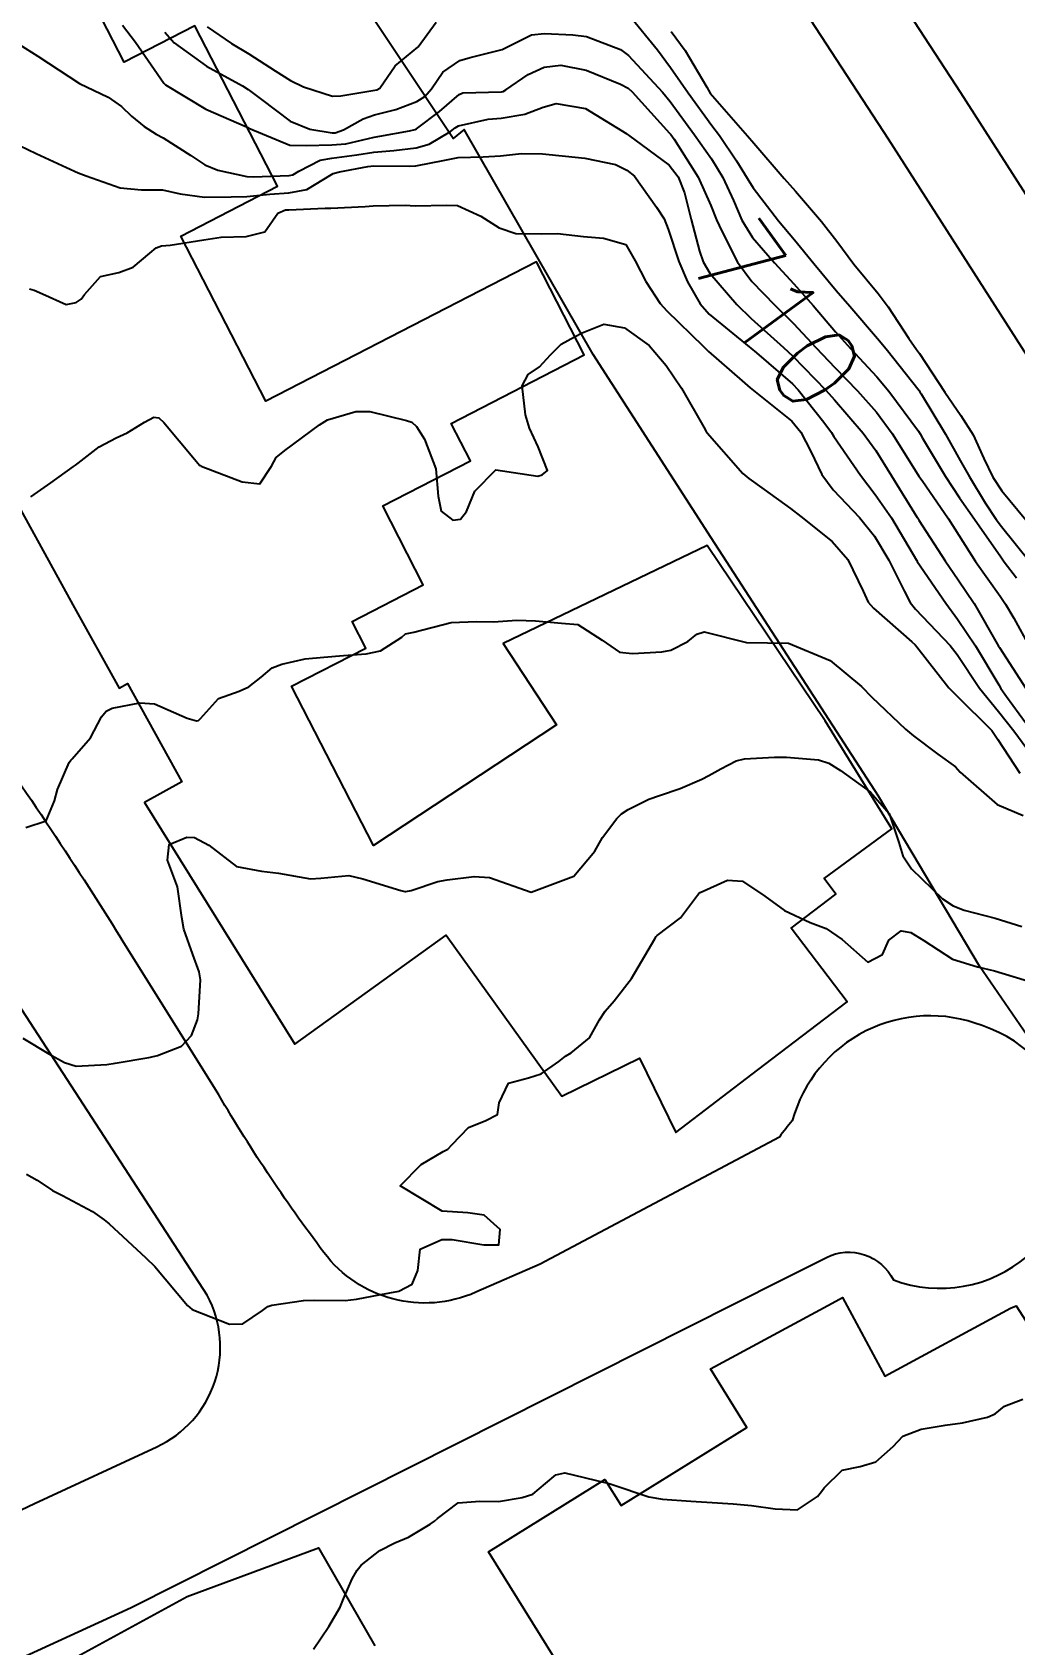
# Model space of a CAD drawing. Header units: metres. Extents: x 286371 to 293043, y 7462578 to 7466404.
# Drawn here: x 289923.6 to 289970.1, y 7464299.8 to 7464376.2 of the extents above; entities that cross this region are included whole.
import ezdxf
from ezdxf.enums import TextEntityAlignment as Align

# ---------------------------------------------------------------- set-up
doc = ezdxf.new("R2010")
doc.units = ezdxf.units.M
doc.header["$MEASUREMENT"] = 0
for name, color, linetype in [('Cotas', 45, 'Continuous'), ('Curvas de Nivel 1m', 11, 'Continuous'), ('Curvas de Nivel 5m', 15, 'Continuous'), ('Divisas', 45, 'Continuous'), ('Edificações', 30, 'Continuous'), ('Linha Férrea', 20, 'Continuous'), ('Vias primárias', 230, 'Continuous')]:
    doc.layers.add(name, color=color, linetype=linetype)
doc.styles.add('Style-STANDARD', font='STANDARD.shx')

msp = doc.modelspace()

# ---------------------------------------------------------------- linework, layer by layer
at = {"layer": 'Curvas de Nivel 1m', "flags": 128}
for points, elevation in [([(289931.836, 7464376.485), (289932.992, 7464375.687), (289933.817, 7464375.199), (289935.064, 7464374.396), (289935.799, 7464373.944), (289936.412, 7464373.635), (289937.788, 7464373.196), (289938.181, 7464373.216), (289939.793, 7464373.486), (289939.875, 7464373.501), (289940.02, 7464373.581), (289940.753, 7464374.627), (289941.824, 7464375.525), (289941.838, 7464375.54), (289942.688, 7464376.695)], 707), ([(289951.847, 7464377.037), (289953.189, 7464375.384), (289953.802, 7464374.55), (289954.631, 7464373.362), (289955.761, 7464371.808), (289956.114, 7464371.339), (289956.925, 7464370.138), (289957.428, 7464369.319), (289957.717, 7464368.847), (289958.913, 7464367.296), (289959.681, 7464366.389), (289960.588, 7464365.271), (289961.645, 7464363.993), (289962.299, 7464363.244), (289963.611, 7464361.714), (289964.016, 7464361.218), (289965.575, 7464359.245), (289965.609, 7464359.194), (289965.676, 7464359.089), (289966.823, 7464357.175), (289967.526, 7464355.934), (289967.964, 7464355.158), (289968.713, 7464353.929), (289969.23, 7464353.138), (289969.477, 7464352.8), (289970.839, 7464351.114)], 707), ([(289927.836, 7464376.553), (289928.445, 7464375.755), (289929.795, 7464373.805), (289929.866, 7464373.733), (289931.777, 7464372.575), (289933.7, 7464371.74), (289933.765, 7464371.707), (289933.823, 7464371.674), (289935.753, 7464370.877), (289936.528, 7464370.857), (289937.753, 7464370.885), (289938.414, 7464370.944), (289939.759, 7464371.258), (289940.032, 7464371.307), (289941.435, 7464371.559), (289941.699, 7464371.622), (289941.766, 7464371.654), (289942.845, 7464372.466), (289943.789, 7464373.279), (289943.96, 7464373.353), (289945.792, 7464373.399), (289945.873, 7464373.413), (289945.998, 7464373.491), (289947.047, 7464374.228), (289947.806, 7464374.57), (289948.603, 7464374.658), (289949.799, 7464374.422), (289951.429, 7464373.771), (289951.787, 7464373.572), (289951.975, 7464373.402), (289953.755, 7464371.445), (289953.812, 7464371.374), (289953.968, 7464371.154), (289955.107, 7464369.354), (289955.704, 7464368.016), (289955.976, 7464367.34), (289956.227, 7464366.795), (289956.981, 7464365.325), (289957.651, 7464364.423), (289958.745, 7464363.298), (289959.621, 7464362.419), (289960.707, 7464361.268), (289961.59, 7464360.333), (289962.654, 7464359.238), (289963.559, 7464358.222), (289964.31, 7464357.213), (289965.515, 7464355.277), (289965.567, 7464355.194), (289965.718, 7464354.985), (289966.973, 7464353.172), (289967.469, 7464352.39), (289968.252, 7464351.152), (289969.42, 7464349.51), (289969.676, 7464349.131), (289970.061, 7464348.467), (289970.812, 7464347.113)], 709), ([(289929.831, 7464376.229), (289930.281, 7464375.728), (289931.808, 7464374.615), (289933.517, 7464373.679), (289933.792, 7464373.514), (289934.412, 7464373.037), (289935.77, 7464372.013), (289936.702, 7464371.63), (289937.762, 7464371.452), (289937.915, 7464371.459), (289938.309, 7464371.606), (289939.235, 7464372.129), (289939.775, 7464372.313), (289940.78, 7464372.569), (289941.785, 7464372.937), (289942.162, 7464373.174), (289942.473, 7464373.544), (289943.01, 7464374.332), (289943.814, 7464374.885), (289944.305, 7464375.029), (289945.823, 7464375.404), (289945.884, 7464375.433), (289945.987, 7464375.492), (289947.206, 7464376.101), (289947.835, 7464376.165), (289949.173, 7464376.098), (289949.826, 7464376.021), (289951.425, 7464375.41), (289951.81, 7464375.116), (289953.417, 7464373.38), (289953.778, 7464372.942), (289954.941, 7464371.357), (289955.737, 7464370.22), (289956.276, 7464369.336), (289956.783, 7464368.254), (289957.187, 7464367.322), (289957.682, 7464366.503), (289958.727, 7464365.299), (289959.649, 7464364.307), (289960.554, 7464363.271), (289961.616, 7464362.032), (289962.327, 7464361.244), (289963.584, 7464359.896), (289964.149, 7464359.216), (289965.546, 7464357.316), (289965.625, 7464357.193), (289965.74, 7464356.993), (289966.831, 7464355.175), (289967.499, 7464354.17), (289968.205, 7464353.154), (289969.449, 7464351.37), (289969.618, 7464351.132), (289970.188, 7464350.368)], 708), ([(289953.827, 7464376.26), (289954.493, 7464375.364), (289955.514, 7464373.623), (289955.683, 7464373.346), (289955.782, 7464373.213), (289957.452, 7464371.319), (289957.749, 7464370.967), (289959.181, 7464369.293), (289959.715, 7464368.692), (289960.961, 7464367.265), (289961.68, 7464366.321), (289962.485, 7464365.242), (289963.643, 7464363.842), (289964.116, 7464363.217), (289965.1, 7464361.714), (289965.464, 7464361.197), (289965.601, 7464360.997), (289966.797, 7464359.176), (289967.558, 7464358.064), (289968.146, 7464357.155), (289968.646, 7464356.029), (289969.073, 7464355.141), (289969.504, 7464354.491), (289970.641, 7464353.117)], 706), ([(289922.558, 7464371.046), (289923.744, 7464370.474), (289925.174, 7464369.813), (289925.731, 7464369.571), (289926.103, 7464369.425), (289927.72, 7464368.848), (289928.727, 7464368.762), (289929.719, 7464368.754), (289930.558, 7464368.569), (289931.715, 7464368.41), (289932.982, 7464368.419), (289933.716, 7464368.44), (289934.82, 7464368.555), (289935.719, 7464368.624), (289936.569, 7464368.779), (289937.731, 7464369.477), (289937.813, 7464369.533), (289938.111, 7464369.609), (289939.458, 7464369.869), (289939.739, 7464369.893), (289941.411, 7464369.879), (289941.731, 7464369.893), (289943.105, 7464370.166), (289943.736, 7464370.288), (289944.914, 7464370.329), (289945.737, 7464370.372), (289946.741, 7464370.478), (289947.739, 7464370.467), (289948.831, 7464370.355), (289949.736, 7464370.261), (289951.187, 7464369.957), (289951.728, 7464369.693), (289952.096, 7464369.399), (289953.141, 7464367.944), (289953.493, 7464367.377), (289953.687, 7464366.902), (289954.188, 7464365.367), (289954.608, 7464364.402), (289955.198, 7464363.351), (289955.627, 7464362.871), (289957.533, 7464361.316), (289957.603, 7464361.26), (289957.882, 7464361.028), (289959.578, 7464359.566), (289959.849, 7464359.28), (289961.068, 7464357.745), (289961.425, 7464357.256), (289961.541, 7464357.073), (289962.795, 7464355.235), (289963.501, 7464354.329), (289964.274, 7464353.213), (289965.454, 7464351.213), (289965.468, 7464351.194), (289965.493, 7464351.154), (289966.844, 7464349.173), (289967.403, 7464348.412), (289968.246, 7464347.152), (289969.357, 7464345.304), (289969.46, 7464345.133), (289969.721, 7464344.756), (289970.919, 7464343.111)], 711), ([(289923.425, 7464364.06), (289923.647, 7464364.007), (289924.033, 7464363.829), (289925.156, 7464363.331), (289925.638, 7464363.42), (289925.867, 7464363.573), (289926.029, 7464363.799), (289926.791, 7464364.653), (289927.66, 7464364.848), (289928.332, 7464365.096), (289929.118, 7464365.753), (289929.42, 7464366.007), (289929.679, 7464366.106), (289930.085, 7464366.141), (289931.684, 7464366.388), (289932.503, 7464366.515), (289933.687, 7464366.54), (289934.571, 7464366.776), (289935.198, 7464367.652), (289935.548, 7464367.806), (289935.707, 7464367.818), (289937.435, 7464367.883), (289937.7, 7464367.897), (289939.322, 7464367.97), (289939.702, 7464367.997), (289941.232, 7464368.033), (289941.701, 7464368.004), (289943.2, 7464368.034), (289943.701, 7464368.01), (289944.812, 7464367.508), (289945.686, 7464366.953), (289946.47, 7464366.694), (289947.682, 7464366.678), (289948.445, 7464366.691), (289949.681, 7464366.549), (289950.627, 7464366.473), (289951.675, 7464366.161), (289952.129, 7464365.397), (289952.63, 7464364.41), (289953.316, 7464363.379), (289953.629, 7464363.028), (289955.34, 7464361.348), (289955.6, 7464361.094), (289957.189, 7464359.711), (289957.575, 7464359.377), (289957.653, 7464359.313), (289959.552, 7464357.799), (289959.98, 7464357.278), (289960.443, 7464356.358), (289960.971, 7464355.263), (289961.503, 7464354.542), (289962.762, 7464353.235), (289963.471, 7464352.352), (289964.142, 7464351.214), (289964.867, 7464349.761), (289965.164, 7464349.198), (289965.409, 7464348.89), (289967.057, 7464347.169), (289967.378, 7464346.743), (289968.445, 7464345.148), (289969.338, 7464344.047), (289970.075, 7464343.123), (289971.299, 7464341.455)], 712), ([(289923.49, 7464354.212), (289924.442, 7464354.879), (289925.512, 7464355.642), (289925.607, 7464355.708), (289925.726, 7464355.801), (289926.724, 7464356.588), (289927.532, 7464357.004), (289928.054, 7464357.249), (289928.87, 7464357.755), (289929.309, 7464357.987), (289929.547, 7464357.948), (289929.792, 7464357.741), (289931.237, 7464356), (289931.477, 7464355.715), (289931.514, 7464355.69), (289931.557, 7464355.67), (289933.503, 7464354.925), (289934.343, 7464354.83), (289934.885, 7464355.664), (289935.112, 7464356.069), (289935.525, 7464356.408), (289937.164, 7464357.622), (289937.548, 7464357.867), (289938.893, 7464358.256), (289939.554, 7464358.256), (289941.284, 7464357.823), (289941.547, 7464357.743), (289941.769, 7464357.551), (289942.142, 7464356.939), (289942.681, 7464355.537), (289942.786, 7464354.244), (289942.93, 7464353.533), (289943.478, 7464353.103), (289943.845, 7464353.153), (289944.133, 7464353.515), (289944.523, 7464354.484), (289945.514, 7464355.494), (289947.51, 7464355.187), (289947.713, 7464355.259), (289947.969, 7464355.458), (289947.531, 7464356.581), (289947.114, 7464357.471), (289946.935, 7464358.092), (289946.769, 7464359.477), (289947.051, 7464360.003), (289947.588, 7464360.372), (289948.111, 7464360.942), (289948.612, 7464361.449), (289949.251, 7464361.798), (289949.612, 7464361.989), (289950.638, 7464362.4), (289951.616, 7464362.224), (289952.783, 7464361.387), (289953.59, 7464360.433), (289954.319, 7464359.363), (289955.386, 7464357.507), (289955.468, 7464357.346), (289955.542, 7464357.239), (289957.221, 7464355.319), (289957.51, 7464355.076), (289958.24, 7464354.567), (289959.49, 7464353.662), (289959.976, 7464353.277), (289961.467, 7464352.093), (289962.203, 7464351.243), (289962.926, 7464349.737), (289963.161, 7464349.228), (289963.418, 7464348.937), (289965.241, 7464347.343), (289965.384, 7464347.212), (289965.4, 7464347.194), (289965.477, 7464347.099), (289966.982, 7464345.17), (289967.349, 7464344.795), (289969.021, 7464343.139), (289969.318, 7464342.718), (289970.348, 7464341.119)], 713), ([(289923.255, 7464338.538), (289924.212, 7464338.868), (289924.601, 7464339.815), (289924.75, 7464340.345), (289925.301, 7464341.619), (289925.378, 7464341.729), (289925.452, 7464341.802), (289926.318, 7464342.79), (289926.834, 7464343.782), (289927.052, 7464344.065), (289927.34, 7464344.198), (289928.65, 7464344.449), (289929.344, 7464344.409), (289930.889, 7464343.721), (289931.332, 7464343.603), (289931.425, 7464343.621), (289931.527, 7464343.712), (289932.386, 7464344.662), (289933.354, 7464344.997), (289933.821, 7464345.213), (289934.395, 7464345.669), (289934.926, 7464346.106), (289935.374, 7464346.286), (289936.481, 7464346.534), (289937.379, 7464346.614), (289938.301, 7464346.69), (289939.382, 7464346.774), (289940.052, 7464346.917), (289941.063, 7464347.569), (289941.248, 7464347.715), (289941.397, 7464347.747), (289941.635, 7464347.797), (289943.405, 7464348.264), (289944.603, 7464348.309), (289945.406, 7464348.288), (289946.515, 7464348.37), (289947.407, 7464348.342), (289948.633, 7464348.219), (289949.405, 7464348.165), (289950.554, 7464347.417), (289951.386, 7464346.845), (289951.992, 7464346.788), (289953.386, 7464346.862), (289953.813, 7464346.943), (289954.623, 7464347.356), (289955.049, 7464347.7), (289955.401, 7464347.813), (289957.394, 7464347.314), (289959.394, 7464347.284), (289961.372, 7464346.453), (289962.852, 7464345.232), (289963.346, 7464344.721), (289964.938, 7464343.2), (289965.319, 7464342.881), (289966.47, 7464342.014), (289967.298, 7464341.417), (289967.522, 7464341.161), (289969.272, 7464339.641), (289970.512, 7464339.116)], 714), ([(289923.282, 7464322.123), (289923.794, 7464321.828), (289924.52, 7464321.347), (289924.984, 7464321.106), (289926.412, 7464320.343), (289926.967, 7464319.962), (289927.196, 7464319.771), (289928.94, 7464318.156), (289929.357, 7464317.738), (289930.907, 7464315.901), (289931.13, 7464315.711), (289932.894, 7464315.005), (289933.533, 7464315.036), (289934.468, 7464315.661), (289934.718, 7464315.846), (289934.908, 7464315.912), (289936.406, 7464316.138), (289936.912, 7464316.157), (289938.376, 7464316.139), (289938.913, 7464316.198), (289940.076, 7464316.417), (289940.919, 7464316.577), (289941.564, 7464316.915), (289941.833, 7464317.551), (289941.938, 7464318.56), (289942.956, 7464319.027), (289943.458, 7464319.025), (289944.953, 7464318.774), (289945.668, 7464318.779), (289945.726, 7464319.493), (289944.974, 7464320.17), (289944.198, 7464320.294), (289942.977, 7464320.371), (289940.994, 7464321.564), (289941.978, 7464322.582), (289943.019, 7464323.192), (289943.245, 7464323.307), (289943.446, 7464323.528), (289944.226, 7464324.327), (289945.041, 7464324.665), (289945.597, 7464324.945), (289945.673, 7464325.495), (289946.127, 7464326.43), (289947.072, 7464326.69), (289947.665, 7464326.876), (289948.501, 7464327.453), (289948.829, 7464327.708), (289949.09, 7464327.871), (289949.953, 7464328.58), (289950.427, 7464329.425), (289950.697, 7464329.844), (289951.128, 7464330.325), (289951.945, 7464331.398), (289953.064, 7464333.268), (289953.126, 7464333.375), (289953.144, 7464333.405), (289953.175, 7464333.435), (289954.28, 7464334.265), (289955.076, 7464335.346), (289955.137, 7464335.413), (289955.206, 7464335.46), (289956.496, 7464336.044), (289957.214, 7464336.003), (289958.269, 7464335.298), (289959.194, 7464334.612), (289960.413, 7464334.039), (289961.182, 7464333.754), (289961.936, 7464333.243), (289963.158, 7464332.164), (289963.844, 7464332.534), (289964.149, 7464333.21), (289964.731, 7464333.651), (289965.18, 7464333.568), (289965.808, 7464333.185), (289967.161, 7464332.311), (289968.354, 7464331.948), (289969.153, 7464331.754), (289971.076, 7464331.174)], 716), ([(289936.881, 7464299.621), (289937.609, 7464300.682), (289938.152, 7464301.603), (289938.299, 7464302.002), (289938.714, 7464302.95), (289938.955, 7464303.356), (289939.139, 7464303.588), (289940.028, 7464304.282), (289940.74, 7464304.646), (289941.386, 7464304.913), (289942.414, 7464305.54), (289942.62, 7464305.672), (289942.758, 7464305.807), (289943.742, 7464306.547), (289944.771, 7464306.619), (289945.646, 7464306.616), (289946.774, 7464306.794), (289947.278, 7464306.962), (289947.878, 7464307.458), (289948.366, 7464307.875), (289948.792, 7464307.963), (289950.685, 7464307.517), (289950.785, 7464307.488), (289951.03, 7464307.411), (289952.766, 7464306.833), (289953.421, 7464306.718), (289954.763, 7464306.633), (289955.519, 7464306.586), (289956.762, 7464306.495), (289957.644, 7464306.428), (289958.759, 7464306.267), (289959.823, 7464306.213), (289960.768, 7464306.848), (289960.948, 7464307.086), (289961.076, 7464307.26), (289961.934, 7464308.1), (289962.789, 7464308.263), (289963.534, 7464308.483), (289964.356, 7464309.211), (289964.812, 7464309.705), (289965.673, 7464310.044), (289966.82, 7464310.231), (289967.635, 7464310.339), (289968.826, 7464310.601), (289969.19, 7464310.768), (289969.622, 7464311.123), (289970.49, 7464311.459)], 717)]:
    msp.add_lwpolyline(points, dxfattribs=dict(at, elevation=elevation))
at = {"layer": 'Curvas de Nivel 5m', "flags": 128}
for points, elevation in [([(289922.616, 7464375.853), (289923.813, 7464375.09), (289925.794, 7464373.804), (289927.159, 7464373.151), (289927.778, 7464372.706), (289928.255, 7464372.249), (289928.852, 7464371.753), (289929.419, 7464371.401), (289929.756, 7464371.215), (289931.066, 7464370.393), (289931.738, 7464369.946), (289932.345, 7464369.695), (289933.73, 7464369.388), (289934.022, 7464369.378), (289935.731, 7464369.433), (289935.906, 7464369.466), (289936.185, 7464369.638), (289937.194, 7464370.171), (289937.744, 7464370.261), (289938.93, 7464370.413), (289939.748, 7464370.54), (289940.692, 7464370.623), (289941.748, 7464370.741), (289942.369, 7464370.927), (289943.38, 7464371.53), (289943.589, 7464371.695), (289943.759, 7464371.792), (289945.163, 7464372.106), (289945.767, 7464372.16), (289946.902, 7464372.347), (289947.772, 7464372.674), (289948.388, 7464372.842), (289949.772, 7464372.617), (289951.727, 7464371.405), (289951.754, 7464371.387), (289951.801, 7464371.356), (289953.732, 7464369.921), (289954.162, 7464369.368), (289954.457, 7464368.62), (289954.784, 7464367.358), (289955.171, 7464365.853), (289955.346, 7464365.349), (289955.656, 7464364.81), (289956.936, 7464363.325), (289957.624, 7464362.666), (289959.156, 7464361.291), (289959.598, 7464360.874), (289961.153, 7464359.261), (289961.567, 7464358.811), (289962.934, 7464357.234), (289963.532, 7464356.414), (289964.268, 7464355.213), (289965.485, 7464353.238), (289965.512, 7464353.194), (289965.566, 7464353.109), (289966.816, 7464351.174), (289967.431, 7464350.285), (289968.191, 7464349.153), (289969.278, 7464347.243), (289969.341, 7464347.135), (289969.383, 7464347.069), (289970.657, 7464345.115)], 710), ([(289923.105, 7464328.568), (289924.335, 7464327.816), (289925.088, 7464327.405), (289925.642, 7464327.237), (289927.085, 7464327.308), (289927.478, 7464327.377), (289929.083, 7464327.649), (289929.163, 7464327.663), (289929.49, 7464327.738), (289930.632, 7464328.182), (289931.104, 7464328.691), (289931.391, 7464329.438), (289931.433, 7464329.71), (289931.521, 7464331.334), (289931.469, 7464331.71), (289931.166, 7464332.531), (289930.735, 7464333.721), (289930.64, 7464334.275), (289930.441, 7464335.726), (289929.966, 7464337.001), (289930.037, 7464337.733), (289930.886, 7464338.083), (289931.249, 7464338.076), (289931.915, 7464337.704), (289933.229, 7464336.693), (289934.41, 7464336.483), (289935.225, 7464336.375), (289936.736, 7464336.117), (289937.222, 7464336.148), (289938.557, 7464336.272), (289939.222, 7464336.12), (289941.017, 7464335.567), (289941.203, 7464335.512), (289941.258, 7464335.509), (289941.51, 7464335.56), (289942.773, 7464335.981), (289943.215, 7464336.069), (289944.502, 7464336.231), (289945.214, 7464336.172), (289947.204, 7464335.474), (289949.216, 7464336.232), (289950.219, 7464337.42), (289950.579, 7464338.079), (289951.258, 7464338.979), (289951.477, 7464339.185), (289951.79, 7464339.397), (289952.77, 7464339.883), (289953.274, 7464340.068), (289954.25, 7464340.389), (289955.286, 7464340.837), (289955.622, 7464341.006), (289956.188, 7464341.331), (289956.912, 7464341.708), (289957.301, 7464341.794), (289958.723, 7464341.873), (289959.303, 7464341.87), (289960.816, 7464341.747), (289961.299, 7464341.586), (289961.851, 7464341.246), (289963.279, 7464340.216), (289964.168, 7464339.211), (289964.618, 7464337.829), (289964.807, 7464337.201), (289965.225, 7464336.594), (289966.684, 7464335.172), (289967.199, 7464334.827), (289967.722, 7464334.631), (289969.191, 7464334.243), (289970.441, 7464333.86)], 715)]:
    msp.add_lwpolyline(points, dxfattribs=dict(at, elevation=elevation))
at = {"layer": 'Divisas'}
msp.add_lwpolyline([(289994.474, 7464289.515), (289988.361, 7464300.187), (289990.512, 7464301.643), (289983.669, 7464312.495), (289974.415, 7464327.809), (289972.089, 7464326.67), (289968.441, 7464331.97), (289963.649, 7464340.037), (289955.731, 7464352.273), (289950.135, 7464360.954), (289944.018, 7464371.621), (289943.497, 7464371.195), (289935.389, 7464383.384), (289931.448, 7464389.704), (289926.944, 7464395.769), (289921.968, 7464402.442)], dxfattribs=at)
at = {"layer": 'Edificações'}
msp.add_lwpolyline([(289921.845, 7464355.679), (289925.483, 7464349.102), (289927.666, 7464345.154), (289928.062, 7464345.373), (289930.643, 7464340.707), (289928.878, 7464339.731), (289936.001, 7464328.282), (289943.164, 7464333.442), (289948.653, 7464325.822), (289952.327, 7464327.617), (289954.047, 7464324.095), (289957.935, 7464327.062), (289962.166, 7464330.29), (289959.512, 7464333.769), (289961.639, 7464335.392), (289961.076, 7464336.13), (289964.281, 7464338.482), (289964.281, 7464338.482), (289961.136, 7464343.598), (289955.539, 7464351.913), (289945.876, 7464347.267), (289948.39, 7464343.406), (289939.721, 7464337.688), (289935.834, 7464345.234), (289939.361, 7464347.05), (289938.714, 7464348.307), (289942.086, 7464350.044), (289940.162, 7464353.78), (289944.314, 7464355.919), (289943.399, 7464357.694), (289949.708, 7464360.944), (289947.443, 7464365.34), (289934.626, 7464358.738), (289931.922, 7464363.986), (289930.594, 7464366.566), (289935.177, 7464368.927), (289931.263, 7464376.526), (289927.915, 7464374.801), (289923.339, 7464383.685)], dxfattribs=at)
at = {"layer": 'Edificações', "elevation": 721.264}
for points in [[(289950.749, 7464295.25), (289945.178, 7464304.231), (289950.694, 7464307.652), (289951.458, 7464306.421), (289957.417, 7464310.117), (289955.693, 7464312.896), (289961.461, 7464316.015), (289961.943, 7464316.276), (289963.955, 7464312.555), (289969.908, 7464315.774), (289970.186, 7464315.887), (289977.792, 7464304.048), (289985.557, 7464309.036), (289990.028, 7464302.078), (289979.386, 7464295.24)], [(289924.471, 7464298.604), (289930.898, 7464302.116), (289937.119, 7464304.416), (289939.793, 7464299.777)]]:
    msp.add_lwpolyline(points, dxfattribs=at)
at = {"layer": 'Linha Férrea'}
for points in [[(290016.848, 7464289.792), (290005.187, 7464307.915), (289990.784, 7464330.326), (289978.179, 7464349.224), (289964.13, 7464371.159), (289955.786, 7464383.957), (289945.537, 7464399.97), (289936.287, 7464413.795), (289920.791, 7464437.788), (289910.885, 7464452.832), (289900.288, 7464468.557), (289891.056, 7464482.257), (289876.247, 7464503.147), (289860.206, 7464524.401), (289847.79, 7464538.98), (289832.769, 7464555.197), (289817.577, 7464569.879), (289800.744, 7464583.996), (289781.752, 7464598.338), (289758.847, 7464613.197)], [(289784.048, 7464601.616), (289803.236, 7464587.127), (289820.256, 7464572.853), (289835.628, 7464557.996), (289850.781, 7464541.637), (289863.328, 7464526.904), (289879.476, 7464505.509), (289894.346, 7464484.531), (289903.606, 7464470.792), (289915.608, 7464452.844), (289924.191, 7464440.025), (289939.688, 7464416.031), (289948.943, 7464402.199), (289959.205, 7464386.165), (289967.548, 7464373.368), (289981.586, 7464351.451), (289994.189, 7464332.556), (290008.61, 7464310.117), (290020.298, 7464291.951)]]:
    msp.add_lwpolyline(points, dxfattribs=at)
at = {"layer": 'Vias primárias'}
for points, elevation in [([(289813.733, 7464254.808), (289838.37, 7464266.35), (289862.344, 7464277.445), (289885.288, 7464288.668), (289911.234, 7464300.614), (289923.665, 7464306.52), (289929.453, 7464309.201, 0.431707), (289931.848, 7464316.379), (289913.088, 7464345.24), (289908.028, 7464351.779), (289906.695, 7464353.5, 0.394112), (289901.246, 7464354.387), (289864.17, 7464337.771), (289780.892, 7464297.29)], 719.582), ([(289959.568, 7464324.648, 0.018501), (289958.962, 7464323.878), (289947.624, 7464317.863), (289944.57, 7464316.521, -0.348092), (289937.379, 7464318.401, -0.029186), (289932.241, 7464326.128), (289927.771, 7464333.286)], 719.636), ([(289968.561, 7464329.159, 0.445035), (289959.568, 7464324.648, 10.541056)], 719.636), ([(289816.317, 7464250.896), (289847.017, 7464264.312), (289928.238, 7464301.59), (289959.075, 7464317.109), (289961.185, 7464318.171, -0.416322), (289964.36, 7464317.109, 1.019508), (289968.561, 7464329.159, -0.10313)], 719.636)]:
    msp.add_lwpolyline(points, format="xyb", dxfattribs=dict(at, elevation=elevation))
msp.add_lwpolyline([(289920.461, 7464344.226, -0.015412), (289927.771, 7464333.286)], format="xyb", dxfattribs=at)

# ---------------------------------------------------------------- texts
at = {"layer": 'Cotas', "style": 'Style-STANDARD'}
msp.add_text('710', height=4, rotation=306.0839, dxfattribs=at).set_placement((289958.851, 7464362.836, 710), align=Align.MIDDLE_CENTER)

doc.saveas('drawing.dxf')
